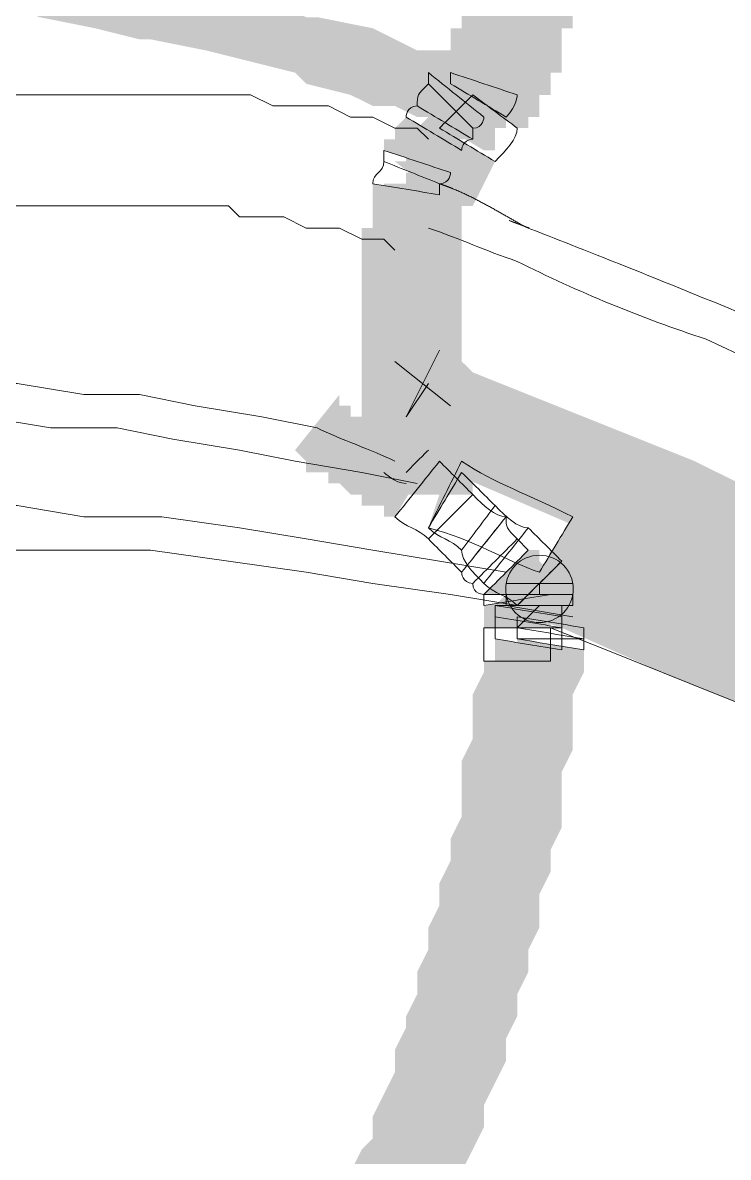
# Model space of a CAD drawing. Header units: millimetres. Extents: x -71336 to -35435, y -26189 to 22712.
# Drawn here: x -37391.558 to -37390.202, y -5687.241 to -5685.059 of the extents above; entities that cross this region are included whole.
import ezdxf
from ezdxf.enums import TextEntityAlignment as Align

# ---------------------------------------------------------------- set-up
doc = ezdxf.new("R2010")
doc.units = ezdxf.units.MM
doc.layers.add('SC - Equipment', color=7, linetype='Continuous', lineweight=13)
doc.styles.get("Standard").update_dxf_attribs({"font": 'arial.ttf', "height": 35})

# ---------------------------------------------------------------- blocks, each defined once
blk = doc.blocks.new('BARCO CLICKSHARE BUTTON WITH TEXT - SCHEMATIC')
at = {"layer": 'SC - Equipment', "lineweight": 0, "transparency": 33554687}
for points in [[(-0.2135, -10.4609), (-0.2135, -10.4609), (-0.1922, -10.4822), (-0.1922, -10.4822), (-0.1708, -10.4822), (-0.1922, -10.5463), (-0.1922, -10.4822), (-0.1495, -10.4822), (-0.1495, -10.4822), (-0.1281, -10.5036), (-0.0854, -10.5036), (-0.0427, -10.5249), (0.064, -10.5463), (0.0854, -10.5463), (0.1494, -10.5676), (0.1494, -10.6317), (0.1494, -10.5676), (0.2348, -10.589), (0.3202, -10.6103), (0.3202, -10.6744), (0.3202, -10.6103), (0.3629, -10.6317), (0.3629, -10.6317), (0.4483, -10.653), (0.4483, -10.653), (0.555, -10.6744), (0.5764, -10.6744), (0.6618, -10.6957), (0.6618, -10.6957), (0.7685, -10.7171), (0.7685, -10.7171), (0.7899, -10.7171), (0.7899, -10.7171), (0.8753, -10.7384), (0.8753, -10.7384), (0.9606, -10.7598), (0.9606, -10.7598), (1.046, -10.8025), (1.046, -10.8025), (1.0674, -10.8025), (1.0674, -10.8025), (1.0674, -10.8025), (1.1741, -10.8238), (1.1741, -10.8238), (1.2168, -10.8451), (1.2168, -10.8451), (1.2595, -10.8665), (1.2809, -10.8665), (1.2809, -10.8665), (1.3236, -10.8665), (1.3236, -10.8665), (1.3449, -10.8878), (1.3449, -10.8878), (1.3663, -10.8878), (1.3663, -10.8878), (1.3663, -10.8878), (1.3022, -11.0159), (1.3022, -11.0159), (1.3022, -10.9946), (1.2809, -10.9946), (1.2595, -10.9946), (1.2595, -10.9946), (1.2168, -10.9732), (1.1741, -10.9732), (1.1741, -10.9732), (1.1314, -10.9519), (1.046, -10.9305), (1.046, -10.9305), (1.0247, -10.9092), (1.0247, -10.9092), (1.0247, -10.9092), (0.9393, -10.8878), (0.8539, -10.8665), (0.8539, -10.8025), (0.8539, -10.8665), (0.7472, -10.8451), (0.7472, -10.8451), (0.7258, -10.8451), (0.7258, -10.8451), (0.6404, -10.8238), (0.5337, -10.8025), (0.5337, -10.8025), (0.4269, -10.7598), (0.4269, -10.7598), (0.3202, -10.7384), (0.3202, -10.7384), (0.2988, -10.7384), (0.2988, -10.7384), (0.2134, -10.7171), (0.2134, -10.7171), (0.128, -10.6957), (0.128, -10.6957), (0.0427, -10.6744), (0.0213, -10.6744), (-0.0641, -10.653), (-0.1281, -10.6317), (-0.1708, -10.6103), (-0.1922, -10.6103), (-0.1708, -10.5463), (-0.1922, -10.6103), (-0.2135, -10.6103), (-0.2135, -10.6103), (-0.2349, -10.6103), (-0.2349, -10.6103), (-0.2349, -10.589), (-0.2349, -10.589), (-0.2562, -10.589), (-0.2776, -10.589)], [(1.473, -10.7598), (1.473, -10.7598), (1.473, -10.7598), (1.473, -10.7811), (1.473, -10.7811), (1.473, -10.7811), (1.473, -10.7811), (1.473, -10.8025), (1.473, -10.8025), (1.473, -10.8025), (1.473, -10.8025), (1.473, -10.8025), (1.473, -10.8238), (1.473, -10.8238), (1.473, -10.8238), (1.4517, -10.8238), (1.4517, -10.8238), (1.4517, -10.8451), (1.4517, -10.8451), (1.4517, -10.8451), (1.4517, -10.8451), (1.4517, -10.8665), (1.3236, -10.8238), (1.3236, -10.8238), (1.3449, -10.8238), (1.3449, -10.8025), (1.3449, -10.8025), (1.3449, -10.8025), (1.3449, -10.7811), (1.3449, -10.7811), (1.3449, -10.7811), (1.3449, -10.7811), (1.3449, -10.7598), (1.3449, -10.7598)], [(1.409, -10.8451), (1.409, -10.8451), (1.409, -10.8451), (1.409, -10.8238), (1.409, -10.8238), (1.4303, -10.8238), (1.4303, -10.8025), (1.4303, -10.8025), (1.4303, -10.7811), (1.4303, -10.7811), (1.4303, -10.7598), (1.4303, -10.7598), (1.5584, -10.7598), (1.5584, -10.7811), (1.5584, -10.7811), (1.5584, -10.7811), (1.5584, -10.7811), (1.5584, -10.8025), (1.5584, -10.8025), (1.5584, -10.8238), (1.5584, -10.8238), (1.5371, -10.8238), (1.5371, -10.8238), (1.5371, -10.8451), (1.5371, -10.8451), (1.5371, -10.8451), (1.5371, -10.8451), (1.5371, -10.8665), (1.5371, -10.8665), (1.5371, -10.8665), (1.5371, -10.8665), (1.5371, -10.8878), (1.5371, -10.8878), (1.5371, -10.8878)], [(1.4517, -10.8665), (1.4517, -10.8665), (1.4517, -10.8665), (1.4517, -10.8878), (1.4517, -10.8878), (1.4517, -10.8878), (1.4517, -10.8878), (1.4303, -10.9092), (1.4303, -10.9092), (1.4303, -10.9092), (1.4303, -10.9092), (1.4303, -10.9305), (1.4303, -10.9305), (1.4303, -10.9519), (1.4303, -10.9519), (1.409, -10.9519), (1.409, -10.9519), (1.409, -10.9732), (1.409, -10.9732), (1.409, -10.9732), (1.409, -10.9732), (1.3876, -10.9946), (1.2809, -10.9092), (1.3022, -10.9092), (1.3022, -10.9092), (1.3022, -10.8878), (1.3022, -10.8878), (1.3236, -10.8665), (1.3236, -10.8665), (1.3236, -10.8451), (1.3236, -10.8451), (1.3236, -10.8451), (1.3236, -10.8238), (1.3236, -10.8238)], [(1.473, -10.8451), (1.473, -10.8451), (1.473, -10.8451), (1.473, -10.8451), (1.473, -10.8451), (1.473, -10.8665), (1.473, -10.8665), (1.473, -10.8665), (1.473, -10.8665), (1.473, -10.8878), (1.473, -10.8878), (1.473, -10.8878), (1.473, -10.8878), (1.473, -10.9092), (1.473, -10.9092), (1.4517, -10.9092), (1.4517, -10.9092), (1.4517, -10.9305), (1.4517, -10.9305), (1.4517, -10.9305), (1.4517, -10.9305), (1.4517, -10.9519), (1.3236, -10.9092), (1.3236, -10.9092), (1.3449, -10.8878), (1.3449, -10.8878), (1.3449, -10.8878), (1.3449, -10.8665), (1.3449, -10.8665), (1.3449, -10.8665), (1.3449, -10.8451), (1.3449, -10.8451), (1.3449, -10.8451), (1.3449, -10.8451)], [(1.3663, -10.9519), (1.3663, -10.9519), (1.3663, -10.9305), (1.3663, -10.9305), (1.3876, -10.9305), (1.3876, -10.9092), (1.3876, -10.9092), (1.3876, -10.8878), (1.409, -10.8878), (1.409, -10.8665), (1.409, -10.8665), (1.409, -10.8451), (1.5371, -10.8878), (1.5371, -10.9092), (1.5157, -10.9092), (1.5157, -10.9092), (1.5157, -10.9092), (1.5157, -10.9305), (1.5157, -10.9305), (1.5157, -10.9519), (1.5157, -10.9519), (1.4944, -10.9519), (1.4944, -10.9519), (1.4944, -10.9732), (1.4944, -10.9732), (1.4944, -10.9946), (1.4944, -10.9946), (1.473, -10.9946), (1.473, -10.9946), (1.473, -10.9946), (1.473, -10.9946), (1.473, -11.0159), (1.473, -11.0159), (1.4517, -11.0159)], [(1.4303, -10.9946), (1.4303, -10.9946), (1.4303, -10.9946), (1.4303, -10.9946), (1.4303, -10.9946), (1.4303, -11.0159), (1.4303, -11.0159), (1.4303, -11.0159), (1.4303, -11.0159), (1.409, -11.0159), (1.409, -11.0159), (1.409, -11.0373), (1.409, -11.0373), (1.409, -11.0373), (1.409, -11.0373), (1.409, -11.0373), (1.409, -11.0373), (1.409, -11.0586), (1.409, -11.0586), (1.3876, -11.0586), (1.3876, -11.0586), (1.3876, -11.0586), (1.2809, -10.9946), (1.2809, -10.9946), (1.3022, -10.9732), (1.3022, -10.9732), (1.3022, -10.9732), (1.3022, -10.9732), (1.3022, -10.9519), (1.3022, -10.9519), (1.3663, -10.9946), (1.3022, -10.9519), (1.3022, -10.9519), (1.3236, -10.9519), (1.3236, -10.9519), (1.3236, -10.9305)], [(1.1955, -11.0586), (1.1955, -11.0586), (1.1955, -11.0373), (1.2168, -11.0373), (1.2168, -11.0373), (1.2168, -11.0373), (1.2168, -11.0373), (1.2168, -11.0373), (1.2168, -11.0373), (1.2168, -11.0373), (1.2168, -11.0373), (1.2168, -11.0159), (1.2168, -11.0159), (1.2168, -11.0159), (1.2168, -11.0159), (1.2168, -11.0159), (1.2168, -11.0159), (1.2168, -11.0159), (1.2168, -11.0159), (1.2382, -10.9946), (1.2382, -10.9946), (1.2382, -10.9946), (1.3449, -11.0586), (1.3449, -11.0586), (1.2809, -11.0373), (1.3449, -11.0586), (1.3449, -11.08), (1.2809, -11.0373), (1.3449, -11.08), (1.3449, -11.08), (1.3236, -11.08), (1.3236, -11.08), (1.3236, -11.08), (1.3236, -11.08), (1.3236, -11.1013), (1.3236, -11.1013), (1.3236, -11.1013), (1.2595, -11.0586), (1.3236, -11.1013), (1.3236, -11.1013), (1.3236, -11.1013)], [(1.3663, -11.1013), (1.3663, -11.1013), (1.3663, -11.1013), (1.3449, -11.1227), (1.3449, -11.1227), (1.3449, -11.1227), (1.3449, -11.1227), (1.3449, -11.144), (1.3449, -11.144), (1.3449, -11.144), (1.3236, -11.144), (1.2382, -11.08), (1.2382, -11.0586), (1.2382, -11.0586), (1.2382, -11.0586), (1.2382, -11.0586), (1.2382, -11.0586), (1.2595, -11.0373), (1.2595, -11.0373), (1.2595, -11.0373), (1.2595, -11.0373), (1.2595, -11.0159)], [(1.3663, -11.1654), (1.3449, -11.1654), (1.3449, -11.1654), (1.3449, -11.1654), (1.3449, -11.1867), (1.3449, -11.1867), (1.3449, -11.1867), (1.2809, -11.1654), (1.3449, -11.1867), (1.3449, -11.1867), (1.3449, -11.1867), (1.3449, -11.2081), (1.3449, -11.2081), (1.3449, -11.2081), (1.2168, -11.2081), (1.2168, -11.1867), (1.2168, -11.1867), (1.2168, -11.1867), (1.2168, -11.1867), (1.2168, -11.1654), (1.2168, -11.1654), (1.2168, -11.1654), (1.2168, -11.1654), (1.2168, -11.144), (1.2168, -11.144), (1.2168, -11.144), (1.2168, -11.144), (1.2382, -11.144), (1.2382, -11.144), (1.2382, -11.1227), (1.2382, -11.1227), (1.2382, -11.1227), (1.2382, -11.1227), (1.2382, -11.1013), (1.2382, -11.1013), (1.2595, -11.1013)], [(1.1741, -11.1867), (1.1741, -11.1867), (1.1741, -11.1867), (1.1741, -11.1654), (1.1741, -11.1654), (1.1741, -11.1654), (1.1741, -11.1654), (1.1741, -11.1654), (1.1741, -11.1654), (1.1741, -11.144), (1.1741, -11.144), (1.1741, -11.144), (1.1741, -11.144), (1.1741, -11.144), (1.1741, -11.144), (1.1741, -11.144), (1.1741, -11.144), (1.1741, -11.1227), (1.1741, -11.1227), (1.1741, -11.1227), (1.1741, -11.1227), (1.1741, -11.1227), (1.3022, -11.144), (1.3022, -11.144), (1.3022, -11.1654), (1.2382, -11.144), (1.3022, -11.1654), (1.3022, -11.1654), (1.2382, -11.144), (1.3022, -11.1654), (1.3022, -11.1654), (1.2382, -11.144), (1.3022, -11.1654), (1.3022, -11.1654), (1.2382, -11.1654), (1.3022, -11.1654), (1.3022, -11.1867), (1.2382, -11.1654), (1.3022, -11.1867), (1.3022, -11.1867), (1.2382, -11.1654), (1.3022, -11.1867), (1.3022, -11.1867), (1.3022, -11.1867), (1.3022, -11.1867), (1.2382, -11.1867), (1.3022, -11.1867), (1.3022, -11.1867), (1.2382, -11.1867), (1.3022, -11.1867), (1.3022, -11.2081)], [(1.1528, -11.2508), (1.1528, -11.2508), (1.1528, -11.2508), (1.1528, -11.2294), (1.1528, -11.2294), (1.1528, -11.2294), (1.1528, -11.2294), (1.1528, -11.2294), (1.1528, -11.2294), (1.1528, -11.2081), (1.1528, -11.2081), (1.1528, -11.2081), (1.1528, -11.2081), (1.1741, -11.2081), (1.1741, -11.2081), (1.1741, -11.2081), (1.1741, -11.2081), (1.1741, -11.1867), (1.1741, -11.1867), (1.1741, -11.1867), (1.1741, -11.1867), (1.1741, -11.1867), (1.3022, -11.2081), (1.3022, -11.2081), (1.3022, -11.2081), (1.2382, -11.2081), (1.3022, -11.2081), (1.2809, -11.2081), (1.2382, -11.2081), (1.2809, -11.2081), (1.2809, -11.2081), (1.2809, -11.2294), (1.2168, -11.2081), (1.2809, -11.2294), (1.2809, -11.2294), (1.2168, -11.2294), (1.2809, -11.2294), (1.2809, -11.2294), (1.2168, -11.2294), (1.2809, -11.2294), (1.2809, -11.2294), (1.2168, -11.2294), (1.2809, -11.2294), (1.2809, -11.2294), (1.2809, -11.2508), (1.2168, -11.2508), (1.2809, -11.2508), (1.2809, -11.2508)], [(1.3022, -11.5924), (1.3022, -11.5924), (1.3022, -11.5924), (1.3022, -11.5924), (1.3022, -11.5924), (1.2809, -11.5924), (1.2809, -11.5924), (1.2809, -11.5924), (1.2809, -11.5924), (1.2809, -11.5924), (1.2809, -11.571), (1.2595, -11.571), (1.2595, -11.571), (1.2595, -11.571), (1.2595, -11.571), (1.2595, -11.571), (1.2382, -11.571), (1.2809, -11.507), (1.2595, -11.571), (1.2382, -11.571), (1.3022, -11.4429), (1.3022, -11.4643), (1.3022, -11.4643), (1.3022, -11.4643), (1.3236, -11.4643), (1.3236, -11.4643), (1.3236, -11.4643), (1.3236, -11.4643), (1.3236, -11.4643), (1.3236, -11.4643), (1.3236, -11.4643), (1.3236, -11.4643), (1.3449, -11.4643), (1.3449, -11.4643), (1.3449, -11.4643), (1.3449, -11.4643), (1.3449, -11.4643), (1.3663, -11.4856)], [(3.4157, -12.5744), (3.309, -12.5103), (3.1169, -12.4036), (2.9034, -12.3182), (2.7966, -12.2542), (2.5831, -12.1688), (2.3697, -12.062), (2.1775, -11.9766), (1.964, -11.8699), (1.7505, -11.7845), (1.5371, -11.6778), (1.3236, -11.5924), (1.3663, -11.4856), (1.5798, -11.571), (1.7932, -11.6564), (2.0067, -11.7631), (2.2202, -11.8485), (2.4337, -11.9553), (2.6472, -12.0407), (2.8607, -12.1474), (2.9461, -12.1901), (3.1596, -12.2969), (3.373, -12.4036), (3.4798, -12.4463)], [(1.1101, -11.5283), (1.1101, -11.5497), (1.1314, -11.5497), (1.1314, -11.571), (1.1528, -11.571), (1.1528, -11.5924), (1.1528, -11.5924), (1.1741, -11.5924), (1.1101, -11.635), (1.1528, -11.5924), (1.1741, -11.5924), (1.1741, -11.5924), (1.1955, -11.6137), (1.1955, -11.6137), (1.2168, -11.6137), (1.1528, -11.7418), (1.1528, -11.7204), (1.1528, -11.7204), (1.1314, -11.7204), (1.1314, -11.7204), (1.1101, -11.6991), (1.1101, -11.6991), (1.1101, -11.6991), (1.1101, -11.6991), (1.0887, -11.6991), (1.0887, -11.6778), (1.0887, -11.6778), (1.0674, -11.6778), (1.0674, -11.6778), (1.046, -11.6778), (1.046, -11.6778), (1.046, -11.6564), (1.046, -11.6564), (1.0247, -11.635), (1.0247, -11.635), (1.0247, -11.635)], [(3.3944, -12.6384, 0.015677), (1.3236, -11.6778), (1.3236, -11.6778), (1.3876, -11.571), (1.3876, -11.571, -0.015677), (3.4584, -12.5317), (3.4584, -12.5317)], [(1.2168, -11.7631), (1.2168, -11.7631), (1.2168, -11.7631), (1.2168, -11.7631), (1.1955, -11.7631), (1.1955, -11.7418), (1.1955, -11.7418), (1.1955, -11.7418), (1.1955, -11.7418), (1.1955, -11.7418), (1.1955, -11.7418), (1.1741, -11.7418), (1.1741, -11.7418), (1.1741, -11.7418), (1.1528, -11.7418), (1.2168, -11.6137), (1.2168, -11.6137), (1.2382, -11.6351), (1.2382, -11.6351), (1.2382, -11.6351), (1.2595, -11.6351), (1.2595, -11.6351), (1.2595, -11.6351), (1.2595, -11.6351), (1.2595, -11.6351), (1.2595, -11.6351), (1.2595, -11.6351), (1.2809, -11.6564), (1.2809, -11.6564), (1.2809, -11.6564), (1.2809, -11.6564), (1.2809, -11.6564)], [(1.1741, -11.6991), (1.1741, -11.6991), (1.1741, -11.6991), (1.1741, -11.6991), (1.1741, -11.6991), (1.1741, -11.6991), (1.1741, -11.6991), (1.1741, -11.6991), (1.1741, -11.6991), (1.1741, -11.6778), (1.1741, -11.6778), (1.1528, -11.6778), (1.1528, -11.6778), (1.1528, -11.6778), (1.1528, -11.6778), (1.1528, -11.6778), (1.1528, -11.6778), (1.1528, -11.6778), (1.1528, -11.6778), (1.1528, -11.6564), (1.1528, -11.6564), (1.1528, -11.6564), (1.2809, -11.6564), (1.2809, -11.6564), (1.2809, -11.6564), (1.2809, -11.6564), (1.2809, -11.6564), (1.2809, -11.6564), (1.2809, -11.6564), (1.2168, -11.6778), (1.2809, -11.6564), (1.2809, -11.6564), (1.2809, -11.6564), (1.2809, -11.6564), (1.2382, -11.6778), (1.2809, -11.6564), (1.2809, -11.6564), (1.2382, -11.6778), (1.2809, -11.6564), (1.2809, -11.6564)], [(1.1955, -11.7418), (1.1955, -11.7418), (1.1955, -11.7418), (1.1955, -11.7418), (1.1955, -11.7418), (1.1955, -11.7418), (1.1955, -11.7418), (1.1741, -11.7418), (1.1741, -11.7418), (1.1741, -11.7204), (1.1741, -11.7204), (1.1741, -11.7204), (1.1741, -11.7204), (1.1741, -11.7204), (1.1741, -11.7204), (1.1741, -11.7204), (1.1741, -11.7204), (1.1741, -11.7204), (1.1741, -11.7204), (1.1741, -11.7204), (1.1741, -11.6991), (1.1741, -11.6991), (1.2809, -11.6564), (1.2809, -11.6564), (1.2809, -11.6564), (1.2382, -11.6778), (1.2809, -11.6564), (1.2809, -11.6564), (1.2382, -11.6991), (1.2809, -11.6564), (1.2809, -11.6564), (1.2809, -11.6564), (1.2382, -11.6991), (1.2809, -11.6564), (1.2809, -11.6564), (1.2382, -11.6991), (1.2809, -11.6564), (1.2809, -11.6564), (1.2382, -11.6991), (1.2809, -11.6564), (1.2809, -11.6564), (1.2382, -11.6991), (1.2809, -11.6564), (1.2809, -11.6564), (1.2382, -11.6991), (1.2809, -11.6564), (1.2809, -11.6564), (1.2382, -11.6991), (1.2809, -11.6564), (1.2809, -11.6564)], [(1.2168, -11.7631), (1.2168, -11.7631), (1.2168, -11.7631), (1.2168, -11.7631), (1.2168, -11.7631), (1.1955, -11.7631), (1.1955, -11.7631), (1.1955, -11.7631), (1.1955, -11.7418), (1.1955, -11.7418), (1.1955, -11.7418), (1.2382, -11.6991), (1.1955, -11.7418), (1.1955, -11.7418), (1.1955, -11.7418), (1.2382, -11.6991), (1.1955, -11.7418), (1.1955, -11.7418), (1.1955, -11.7418), (1.1955, -11.7418), (1.1955, -11.7418), (1.2809, -11.6564), (1.2809, -11.6564), (1.2809, -11.6564), (1.2809, -11.6564), (1.2809, -11.6564), (1.2809, -11.6564), (1.2809, -11.6564), (1.2809, -11.6564), (1.2809, -11.6564), (1.2809, -11.6564), (1.2382, -11.6991), (1.2809, -11.6564), (1.2809, -11.6564), (1.2809, -11.6564), (1.2382, -11.6991), (1.2809, -11.6564), (1.2809, -11.6564), (1.2382, -11.6991), (1.2809, -11.6564), (1.2809, -11.6564), (1.2809, -11.6564), (1.2809, -11.6564)], [(3.4584, -12.7879), (3.3517, -12.7238), (3.1596, -12.6384), (2.9674, -12.553), (2.8607, -12.489), (2.6685, -12.4036), (2.4764, -12.3182), (2.2843, -12.2328), (2.0921, -12.1261), (1.9, -12.0407), (1.7078, -11.9553), (1.4944, -11.8699), (1.5584, -11.7631), (1.7505, -11.8485), (1.9427, -11.9339), (2.1562, -12.0193), (2.3483, -12.1047), (2.5404, -12.1901), (2.7326, -12.2969), (2.9247, -12.3823), (3.0101, -12.425), (3.2236, -12.5317), (3.4157, -12.6171), (3.5011, -12.6598)], [(1.473, -11.8272), (1.473, -11.8272), (1.473, -11.8272), (1.4944, -11.8272), (1.4944, -11.8272), (1.4944, -11.8272), (1.4944, -11.8272), (1.4944, -11.8485), (1.4944, -11.8485), (1.4944, -11.8485), (1.4944, -11.8485), (1.4944, -11.8485), (1.4944, -11.8485), (1.4944, -11.8485), (1.4944, -11.8485), (1.4944, -11.8485), (1.4944, -11.8485), (1.4944, -11.8485), (1.4944, -11.8485), (1.5157, -11.8699), (1.5157, -11.8699), (1.5157, -11.8699), (1.3876, -11.9126), (1.3876, -11.9126), (1.3876, -11.9126), (1.4517, -11.8912), (1.3876, -11.9126), (1.3876, -11.9126), (1.3876, -11.9126), (1.4517, -11.8912), (1.3876, -11.9126), (1.3876, -11.9126), (1.3876, -11.9126), (1.4517, -11.8699), (1.3876, -11.9126), (1.3876, -11.9126), (1.3876, -11.9126), (1.4303, -11.8699), (1.3876, -11.9126), (1.3876, -11.9126), (1.3876, -11.9126), (1.4303, -11.8699), (1.3876, -11.9126), (1.3876, -11.9126)], [(1.4517, -11.9339), (1.4517, -11.9339), (1.5157, -11.9126), (1.4517, -11.9339), (1.4517, -11.9339), (1.4517, -11.9339), (1.5157, -11.9126), (1.4517, -11.9339), (1.4517, -11.9339), (1.4517, -11.9339), (1.4517, -11.9339), (1.4944, -11.8912), (1.4517, -11.9339), (1.4517, -11.9339), (1.4517, -11.9339), (1.4944, -11.8912), (1.4517, -11.9339), (1.4517, -11.9339), (1.4517, -11.9339), (1.5584, -11.8485), (1.5584, -11.8485), (1.5584, -11.8485), (1.5584, -11.8699), (1.5584, -11.8699), (1.5584, -11.8699), (1.5584, -11.8699), (1.5584, -11.8699), (1.5584, -11.8699), (1.5584, -11.8699), (1.5584, -11.8699), (1.5584, -11.8699), (1.5584, -11.8699), (1.5584, -11.8699), (1.5584, -11.8699), (1.5584, -11.8699), (1.5584, -11.8699), (1.5584, -11.8699), (1.5584, -11.8699), (1.5584, -11.8699)], [(1.4517, -11.9339), (1.4517, -11.9339), (1.4944, -11.8912), (1.4517, -11.9339), (1.4517, -11.9339), (1.4517, -11.9339), (1.4517, -11.9339), (1.4944, -11.8912), (1.4517, -11.9339), (1.4517, -11.9339), (1.4517, -11.9339), (1.4944, -11.8912), (1.4517, -11.9339), (1.4517, -11.9339), (1.4517, -11.9339), (1.4944, -11.8912), (1.4517, -11.9339), (1.4517, -11.9339), (1.4517, -11.9339), (1.4944, -11.8912), (1.4517, -11.9339), (1.4517, -11.9339), (1.5371, -11.8485), (1.5371, -11.8485), (1.5371, -11.8485), (1.5371, -11.8485), (1.5371, -11.8485), (1.5371, -11.8485), (1.5371, -11.8485), (1.5371, -11.8485), (1.5371, -11.8485), (1.5371, -11.8485), (1.5371, -11.8485), (1.5371, -11.8485), (1.5584, -11.8485), (1.5584, -11.8485), (1.5584, -11.8485), (1.5584, -11.8485), (1.5584, -11.8485), (1.5584, -11.8485), (1.5584, -11.8485)], [(3.5865, -12.9373), (3.4798, -12.8946), (3.2877, -12.7879), (3.0742, -12.6811), (2.9888, -12.6384), (2.7753, -12.5317), (2.5618, -12.4463), (2.3697, -12.3396), (2.1562, -12.2542), (1.9427, -12.1474), (1.7292, -12.062), (1.5371, -11.9766), (1.5798, -11.8485), (1.7932, -11.9553), (2.0067, -12.0407), (2.1989, -12.1261), (2.4124, -12.2328), (2.6258, -12.3182), (2.8393, -12.425), (3.0315, -12.5317), (3.1382, -12.5744), (3.3304, -12.6811), (3.5438, -12.7665), (3.6506, -12.8306)], [(1.5157, -11.8699), (1.5157, -11.8699), (1.5157, -11.8699), (1.5157, -11.8699), (1.5157, -11.8699), (1.5157, -11.8699), (1.5157, -11.8699), (1.5157, -11.8699), (1.5157, -11.8699), (1.5157, -11.8912), (1.5157, -11.8912), (1.5157, -11.8912), (1.5157, -11.8912), (1.5157, -11.8912), (1.5157, -11.8912), (1.5157, -11.8912), (1.5157, -11.8912), (1.5157, -11.8912), (1.5157, -11.8912), (1.5157, -11.9126), (1.5157, -11.9126), (1.5157, -11.9126), (1.3876, -11.9126), (1.3876, -11.9126), (1.3876, -11.9126), (1.3876, -11.9126), (1.3876, -11.9126), (1.3876, -11.9126), (1.3876, -11.9126), (1.3876, -11.9126), (1.3876, -11.9126), (1.3876, -11.9126), (1.3876, -11.9126), (1.4517, -11.8912), (1.3876, -11.9126), (1.3876, -11.9126)], [(1.4517, -11.9339), (1.4517, -11.9339), (1.4517, -11.9339), (1.4517, -11.9339), (1.5157, -11.9126), (1.4517, -11.9339), (1.4517, -11.9339), (1.4517, -11.9339), (1.4517, -11.9339), (1.4517, -11.9339), (1.4517, -11.9339), (1.5157, -11.9126), (1.4517, -11.9339), (1.4517, -11.9339), (1.5157, -11.9126), (1.4517, -11.9339), (1.4517, -11.9339), (1.5157, -11.9126), (1.4517, -11.9339), (1.4517, -11.9339), (1.4517, -11.9339), (1.5157, -11.9126), (1.4517, -11.9339), (1.4517, -11.9339), (1.5584, -11.8699), (1.5584, -11.8699), (1.5584, -11.8699), (1.5584, -11.8699), (1.5584, -11.8699), (1.5584, -11.8699), (1.5584, -11.8912), (1.5584, -11.8912), (1.5584, -11.8912), (1.5584, -11.8912), (1.5584, -11.8912), (1.5584, -11.8912), (1.5584, -11.8912), (1.5584, -11.8912), (1.5584, -11.8912), (1.5584, -11.8912), (1.5584, -11.8912), (1.5584, -11.8912), (1.5584, -11.8912)], [(1.4517, -11.9339), (1.4517, -11.9339), (1.5157, -11.9126), (1.4517, -11.9339), (1.4517, -11.9339), (1.4517, -11.9339), (1.4517, -11.9339), (1.5157, -11.9126), (1.4517, -11.9339), (1.4517, -11.9339), (1.4517, -11.9339), (1.4517, -11.9339), (1.5157, -11.9126), (1.4517, -11.9339), (1.4517, -11.9339), (1.5157, -11.9126), (1.4517, -11.9339), (1.4517, -11.9339), (1.4517, -11.9339), (1.4517, -11.9339), (1.5157, -11.9126), (1.4517, -11.9339), (1.4517, -11.9339), (1.4517, -11.9339), (1.5798, -11.8912), (1.5798, -11.8912), (1.5798, -11.8912), (1.5798, -11.8912), (1.5798, -11.8912), (1.5798, -11.8912), (1.5798, -11.8912), (1.5798, -11.8912), (1.5798, -11.8912), (1.5798, -11.8912), (1.5798, -11.8912), (1.5798, -11.8912), (1.5798, -11.8912), (1.5798, -11.8912), (1.5798, -11.8912), (1.5798, -11.9126), (1.5798, -11.9126), (1.5798, -11.9126), (1.5798, -11.9126), (1.5798, -11.9126)], [(1.5157, -11.9126), (1.5157, -11.9126), (1.5157, -11.9126), (1.5157, -11.9126), (1.5157, -11.9126), (1.5157, -11.9339), (1.5157, -11.9339), (1.5157, -11.9339), (1.5157, -11.9339), (1.5157, -11.9339), (1.5157, -11.9339), (1.5157, -11.9339), (1.5157, -11.9339), (1.5157, -11.9339), (1.5157, -11.9339), (1.5157, -11.9339), (1.5157, -11.9339), (1.5157, -11.9339), (1.5157, -11.9339), (1.5157, -11.9553), (1.5157, -11.9553), (1.5157, -11.9553), (1.3876, -11.9339), (1.3876, -11.9339), (1.3876, -11.9339), (1.3876, -11.9339), (1.4517, -11.9339), (1.3876, -11.9339), (1.3876, -11.9339), (1.3876, -11.9339), (1.3876, -11.9339), (1.3876, -11.9339), (1.4517, -11.9339), (1.3876, -11.9339), (1.3876, -11.9339), (1.3876, -11.9339), (1.3876, -11.9339), (1.3876, -11.9339), (1.4517, -11.9339), (1.3876, -11.9339), (1.3876, -11.9339), (1.4517, -11.9339), (1.3876, -11.9339), (1.3876, -11.9339), (1.4517, -11.9126), (1.3876, -11.9339), (1.3876, -11.9339)], [(1.5157, -11.9553), (1.5157, -11.9553), (1.4517, -11.9553), (1.5157, -11.9553), (1.5157, -11.9553), (1.5157, -11.9553), (1.5157, -11.9553), (1.5157, -11.9553), (1.5157, -11.9553), (1.5157, -11.9553), (1.5157, -11.9553), (1.5157, -11.9553), (1.5157, -11.9553), (1.5157, -11.9553), (1.5157, -11.9553), (1.5157, -11.9766), (1.5157, -11.9766), (1.5157, -11.9766), (1.4517, -11.9553), (1.5157, -11.9766), (1.5157, -11.9766), (1.3876, -11.9553), (1.3876, -11.9553), (1.3876, -11.9553), (1.3876, -11.9553), (1.3876, -11.9553), (1.3876, -11.9553), (1.3876, -11.9553), (1.3876, -11.9553), (1.3876, -11.9553), (1.3876, -11.9553), (1.4517, -11.9553), (1.3876, -11.9553), (1.3876, -11.9553), (1.3876, -11.9553), (1.3876, -11.9339), (1.3876, -11.9339), (1.3876, -11.9339), (1.3876, -11.9339)], [(1.4517, -11.9553), (1.4517, -11.9339), (1.5157, -11.9339), (1.4517, -11.9553), (1.4517, -11.9339), (1.5157, -11.9339), (1.4517, -11.9339), (1.4517, -11.9339), (1.4517, -11.9339), (1.4517, -11.9339), (1.5157, -11.9339), (1.4517, -11.9339), (1.4517, -11.9339), (1.5157, -11.9339), (1.4517, -11.9339), (1.4517, -11.9339), (1.4517, -11.9339), (1.4517, -11.9339), (1.4517, -11.9339), (1.4517, -11.9339), (1.5798, -11.9126), (1.5798, -11.9126), (1.5798, -11.9126), (1.5798, -11.9126), (1.5798, -11.9126), (1.5798, -11.9126), (1.5798, -11.9126), (1.5798, -11.9126), (1.5798, -11.9126), (1.5798, -11.9126), (1.5798, -11.9126), (1.5798, -11.9339), (1.5798, -11.9339), (1.5798, -11.9339), (1.5798, -11.9339), (1.5798, -11.9339), (1.5798, -11.9339), (1.5798, -11.9339), (1.5798, -11.9339), (1.5798, -11.9339), (1.5798, -11.9339)], [(1.4517, -11.9553), (1.4517, -11.9553), (1.4517, -11.9553), (1.4517, -11.9553), (1.4517, -11.9553), (1.4517, -11.9553), (1.4517, -11.9553), (1.5157, -11.9553), (1.4517, -11.9553), (1.4517, -11.9553), (1.4517, -11.9553), (1.4517, -11.9553), (1.5157, -11.9553), (1.4517, -11.9553), (1.4517, -11.9553), (1.5157, -11.9553), (1.4517, -11.9553), (1.4517, -11.9553), (1.5157, -11.9553), (1.4517, -11.9553), (1.4517, -11.9553), (1.5157, -11.9339), (1.4517, -11.9553), (1.4517, -11.9553), (1.5798, -11.9339), (1.5798, -11.9339), (1.5798, -11.9339), (1.5798, -11.9339), (1.5798, -11.9339), (1.5798, -11.9553), (1.5798, -11.9553), (1.5798, -11.9553), (1.5798, -11.9553), (1.5798, -11.9553), (1.5798, -11.9553), (1.5798, -11.9553), (1.5798, -11.9553), (1.5798, -11.9553), (1.5798, -11.9553), (1.5798, -11.9553), (1.5798, -11.9553), (1.5798, -11.9553), (1.5798, -11.9553), (1.5798, -11.9766)], [(1.5157, -11.9766), (1.5157, -11.9766), (1.5157, -11.9766), (1.5157, -11.9766), (1.5157, -11.9766), (1.5157, -11.9766), (1.5157, -11.9766), (1.5157, -11.9766), (1.5157, -11.9766), (1.5157, -11.9766), (1.5157, -11.9766), (1.5157, -11.9766), (1.5157, -11.9766), (1.5157, -11.9766), (1.5157, -11.9766), (1.3876, -11.9766), (1.3876, -11.9553), (1.4517, -11.9766), (1.3876, -11.9766), (1.3876, -11.9553), (1.3876, -11.9553), (1.3876, -11.9553), (1.3876, -11.9553), (1.3876, -11.9553), (1.3876, -11.9553), (1.3876, -11.9553), (1.3876, -11.9553), (1.3876, -11.9553), (1.3876, -11.9553), (1.3876, -11.9553), (1.3876, -11.9553), (1.3876, -11.9553), (1.3876, -11.9553)], [(1.5371, -12.0193), (1.5371, -12.062), (1.5371, -12.062), (1.5371, -12.1047), (1.5371, -12.1047), (1.5157, -12.1474), (1.5157, -12.1474), (1.5157, -12.2115), (1.5157, -12.2115), (1.5157, -12.2115), (1.5157, -12.2115), (1.5157, -12.2542), (1.5157, -12.2542), (1.4944, -12.2969), (1.4944, -12.2969), (1.4944, -12.3609), (1.4944, -12.3609), (1.473, -12.4036), (1.473, -12.4036), (1.473, -12.4463), (1.473, -12.4463), (1.4517, -12.489), (1.4517, -12.489), (1.4517, -12.5317), (1.4517, -12.5317), (1.4303, -12.5744), (1.4303, -12.5744), (1.4303, -12.6171), (1.4303, -12.6384), (1.409, -12.6811), (1.409, -12.6811), (1.409, -12.7238), (1.409, -12.7238), (1.3876, -12.7665), (1.2595, -12.7238), (1.2809, -12.6811), (1.3449, -12.7025), (1.2809, -12.6811), (1.2809, -12.6384), (1.3022, -12.5957), (1.3663, -12.6171), (1.3022, -12.5957), (1.3236, -12.553), (1.3663, -12.5744), (1.3236, -12.553), (1.3236, -12.5103), (1.3876, -12.5317), (1.3236, -12.5103), (1.3449, -12.4677), (1.3876, -12.4677), (1.3449, -12.4677), (1.3449, -12.425), (1.3449, -12.3823), (1.409, -12.3823), (1.3449, -12.3823), (1.3663, -12.3396), (1.3663, -12.2755), (1.4303, -12.2969), (1.3663, -12.2755), (1.3876, -12.2328), (1.4517, -12.2542), (1.3876, -12.2328), (1.3876, -12.1901), (1.3876, -12.1901), (1.3876, -12.1901), (1.3876, -12.1901), (1.3876, -12.1474), (1.4517, -12.1474), (1.3876, -12.1474), (1.409, -12.0834), (1.473, -12.1047), (1.409, -12.0834), (1.409, -12.0407), (1.409, -11.998)], [(1.3022, -12.7452), (1.3236, -12.7025), (1.3449, -12.6384), (1.3876, -12.6598), (1.3449, -12.6598), (1.3449, -12.5957), (1.409, -12.6171), (1.3449, -12.5957), (1.3663, -12.553), (1.3663, -12.553), (1.3663, -12.553), (1.3663, -12.553), (1.3663, -12.5103), (1.4303, -12.5317), (1.3663, -12.5103), (1.3876, -12.4677), (1.4517, -12.489), (1.3876, -12.4677), (1.3876, -12.425), (1.4517, -12.4463), (1.3876, -12.425), (1.3876, -12.3823), (1.4517, -12.3823), (1.3876, -12.3823), (1.409, -12.3396), (1.473, -12.3396), (1.409, -12.3396), (1.409, -12.2969), (1.473, -12.2969), (1.409, -12.2969), (1.4303, -12.2328), (1.4944, -12.2542), (1.4303, -12.2328), (1.4303, -12.1901), (1.4944, -12.2115), (1.4303, -12.1901), (1.4303, -12.1474), (1.4303, -12.1047), (1.4944, -12.1047), (1.4303, -12.1047), (1.4517, -12.0407), (1.5157, -12.062), (1.4517, -12.0407), (1.4517, -11.998), (1.5798, -12.0193), (1.5798, -12.062), (1.5798, -12.062), (1.5584, -12.1047), (1.5584, -12.1047), (1.5584, -12.1688), (1.5584, -12.1688), (1.5584, -12.2115), (1.5584, -12.2115), (1.5371, -12.2542), (1.5371, -12.2542), (1.5371, -12.2969), (1.5371, -12.2969), (1.5371, -12.3609), (1.5371, -12.3609), (1.5157, -12.4036), (1.5157, -12.4036), (1.5157, -12.4463), (1.5157, -12.4463), (1.4944, -12.489), (1.4944, -12.489), (1.4944, -12.553), (1.4944, -12.553), (1.473, -12.5957), (1.473, -12.5957), (1.473, -12.5957), (1.473, -12.5957), (1.473, -12.6384), (1.473, -12.6384), (1.4517, -12.6811), (1.4517, -12.6811), (1.4517, -12.7238), (1.4517, -12.7238), (1.4303, -12.7665)], [(1.2382, -12.7238), (1.2595, -12.6811), (1.2595, -12.6384), (1.3236, -12.6384), (1.2595, -12.6384), (1.2809, -12.5957), (1.3449, -12.5957), (1.2809, -12.5957), (1.2809, -12.553), (1.3449, -12.5744), (1.2809, -12.553), (1.3022, -12.5103), (1.3663, -12.5317), (1.3022, -12.5103), (1.3022, -12.4677), (1.3663, -12.4677), (1.3022, -12.4677), (1.3236, -12.425), (1.3876, -12.425), (1.3236, -12.425), (1.3236, -12.3823), (1.3876, -12.3823), (1.3236, -12.3823), (1.3449, -12.3396), (1.3449, -12.2755), (1.409, -12.2969), (1.3449, -12.2755), (1.3449, -12.2328), (1.409, -12.2542), (1.3449, -12.2328), (1.3663, -12.1901), (1.4303, -12.2115), (1.3663, -12.1901), (1.3663, -12.1474), (1.4303, -12.1474), (1.3663, -12.1474), (1.3663, -12.1047), (1.4303, -12.1047), (1.3663, -12.1047), (1.3876, -12.062), (1.3876, -12.062), (1.3876, -12.0407), (1.5157, -12.0407), (1.5157, -12.062), (1.5157, -12.062), (1.4944, -12.1047), (1.4944, -12.1047), (1.4944, -12.1688), (1.4944, -12.1688), (1.4944, -12.2115), (1.4944, -12.2115), (1.473, -12.2542), (1.473, -12.2542), (1.473, -12.2969), (1.473, -12.2969), (1.473, -12.3609), (1.473, -12.3609), (1.4517, -12.4036), (1.4517, -12.4036), (1.4517, -12.4463), (1.4517, -12.4463), (1.4303, -12.489), (1.4303, -12.489), (1.4303, -12.5317), (1.4303, -12.5317), (1.409, -12.5744), (1.409, -12.5744), (1.409, -12.6171), (1.409, -12.6171), (1.3876, -12.6598), (1.3876, -12.6598), (1.3876, -12.7025), (1.3876, -12.7025), (1.3663, -12.7452)], [(1.0887, -13.1295), (1.1101, -13.0868), (1.1741, -13.1081), (1.1101, -13.0868), (1.1314, -13.0441), (1.1741, -13.0654), (1.1314, -13.0441), (1.1314, -13.0227), (1.1528, -12.98), (1.1741, -12.9587), (1.1741, -12.916), (1.1955, -12.8733), (1.2168, -12.8306), (1.2595, -12.8519), (1.2168, -12.8306), (1.2168, -12.7879), (1.2809, -12.8092), (1.2168, -12.7879), (1.2382, -12.7452), (1.3022, -12.7665), (1.2382, -12.7452), (1.2382, -12.7238), (1.3663, -12.7452), (1.3663, -12.7879), (1.3663, -12.7879), (1.3449, -12.8306), (1.3449, -12.8306), (1.3236, -12.8733), (1.3236, -12.8733), (1.3236, -12.916), (1.3236, -12.916), (1.3022, -12.9587), (1.3022, -12.9587), (1.2809, -13.0014), (1.2809, -13.0014), (1.2595, -13.0441), (1.2595, -13.0441), (1.2595, -13.0868), (1.2595, -13.0868), (1.2382, -13.1081), (1.2382, -13.1081), (1.2168, -13.1295), (1.2168, -13.1508), (1.1955, -13.1722)], [(1.3876, -12.7665), (1.3876, -12.7879), (1.3876, -12.7879), (1.3663, -12.8306), (1.3663, -12.8306), (1.3449, -12.8733), (1.3449, -12.8733), (1.3449, -12.8946), (1.3449, -12.8946), (1.3236, -12.9373), (1.3236, -12.9373), (1.3022, -12.98), (1.3022, -12.98), (1.2809, -13.0227), (1.2809, -13.0227), (1.2809, -13.0654), (1.2809, -13.0654), (1.2595, -13.1081), (1.2595, -13.1081), (1.2382, -13.1508), (1.2382, -13.1508), (1.2168, -13.1935), (1.1101, -13.1295), (1.1101, -13.0868), (1.1314, -13.0654), (1.1528, -13.0227), (1.2168, -13.0441), (1.1528, -13.0227), (1.1741, -12.98), (1.2382, -13.0014), (1.1741, -12.98), (1.1955, -12.9373), (1.2382, -12.9587), (1.1955, -12.9373), (1.1955, -12.8946), (1.2168, -12.8519), (1.2809, -12.8733), (1.2168, -12.8519), (1.2382, -12.8306), (1.2809, -12.8519), (1.2382, -12.8306), (1.2382, -12.7879), (1.3022, -12.8092), (1.2382, -12.7879), (1.2595, -12.7452), (1.3236, -12.7665), (1.2595, -12.7452), (1.2595, -12.7238)], [(1.1528, -13.1508), (1.1741, -13.1081), (1.1955, -13.0868), (1.2382, -13.1081), (1.1955, -13.0868), (1.1955, -13.0441), (1.2595, -13.0868), (1.1955, -13.0654), (1.2168, -13.0227), (1.2809, -13.0441), (1.2168, -13.0227), (1.2382, -12.98), (1.2382, -12.9373), (1.3022, -12.9587), (1.2382, -12.9373), (1.2595, -12.8946), (1.3236, -12.916), (1.2595, -12.8946), (1.2809, -12.8519), (1.3449, -12.8733), (1.2809, -12.8519), (1.2809, -12.8092), (1.3449, -12.8306), (1.2809, -12.8092), (1.3022, -12.7665), (1.3663, -12.7879), (1.3022, -12.7665), (1.3022, -12.7452), (1.4303, -12.7665), (1.4303, -12.8092), (1.4303, -12.8092), (1.409, -12.8519), (1.409, -12.8519), (1.3876, -12.8946), (1.3876, -12.8946), (1.3876, -12.9373), (1.3876, -12.9373), (1.3663, -12.98), (1.3663, -12.98), (1.3449, -13.0227), (1.3449, -13.0227), (1.3449, -13.0654), (1.3236, -13.0654), (1.3236, -13.1081), (1.3236, -13.1081), (1.3022, -13.1295), (1.3022, -13.1295), (1.2809, -13.1722), (1.2809, -13.1722), (1.2809, -13.2149)]]:
    blk.add_hatch(color=7, dxfattribs=at).paths.add_polyline_path(points)
at = {"layer": 'SC - Equipment', "color": 7, "lineweight": 0, "transparency": 33554687}
for points in [[(1.2809, -11.0373), (1.2595, -11.0159), (1.2168, -11.0159), (1.1741, -10.9946), (1.1314, -10.9946), (1.0887, -10.9732), (1.046, -10.9732), (1.0033, -10.9732), (0.982, -10.9732), (0.9393, -10.9519), (0.8966, -10.9519), (0.8752, -10.9519), (0.8326, -10.9519), (0.7899, -10.9519), (0.7472, -10.9519), (0.7045, -10.9519), (0.6618, -10.9519), (0.6404, -10.9519), (0.5977, -10.9519), (0.555, -10.9519), (0.5123, -10.9519), (0.4696, -10.9519)], [(0.4483, -11.1654), (0.4696, -11.1654), (0.5123, -11.1654), (0.555, -11.1654), (0.5977, -11.1654), (0.6404, -11.1654), (0.6618, -11.1654), (0.6831, -11.1654), (0.7258, -11.1654), (0.7685, -11.1654), (0.8112, -11.1654), (0.8539, -11.1654), (0.8966, -11.1654), (0.9179, -11.1867), (0.9606, -11.1867), (1.0033, -11.1867), (1.046, -11.2081), (1.0887, -11.2081), (1.1101, -11.2081), (1.1528, -11.2294), (1.1955, -11.2294), (1.2168, -11.2508)], [(1.0674, -11.5924), (0.9607, -11.571), (0.8326, -11.5497), (0.7258, -11.5283), (0.6191, -11.5283), (0.491, -11.507), (0.3629, -11.507), (0.2348, -11.507), (0.1067, -11.507), (-0.0427, -11.507), (-0.1068, -11.507), (-0.2562, -11.5283), (-0.3843, -11.5283), (-0.5338, -11.5497), (-0.6832, -11.571), (-0.7045, -11.571), (-0.8326, -11.5924), (-0.9821, -11.6351), (-1.1315, -11.6564), (-1.281, -11.6991), (-1.4091, -11.7418)], [(1.2595, -11.6991), (1.1528, -11.6778), (1.0247, -11.6564), (0.9179, -11.6351), (0.7899, -11.6137), (0.6831, -11.5924), (0.555, -11.5924), (0.4269, -11.571), (0.2988, -11.571), (0.1707, -11.571), (0.0426, -11.571), (-0.1068, -11.571), (-0.2562, -11.5924), (-0.4057, -11.5924), (-0.5338, -11.6137), (-0.5765, -11.6137), (-0.5978, -11.6137), (-0.7473, -11.6351), (-0.8967, -11.6564), (-1.0461, -11.6991), (-1.1742, -11.7204), (-1.3237, -11.7631)], [(1.4517, -11.9339), (1.3236, -11.9126), (1.1741, -11.8912), (1.046, -11.8699), (0.8966, -11.8485), (0.7472, -11.8272), (0.5977, -11.8272), (0.4483, -11.8272), (0.2988, -11.8058), (0.1494, -11.8058), (0.1067, -11.8058), (-0.0427, -11.8272), (-0.2135, -11.8272), (-0.363, -11.8485), (-0.5338, -11.8485), (-0.5551, -11.8699), (-0.7046, -11.8912), (-0.8753, -11.9126), (-1.0248, -11.9339), (-1.1742, -11.9553), (-1.1742, -11.9766), (-1.3237, -11.998)], [(-1.345, -11.9553), (-1.1956, -11.9126), (-1.1742, -11.9126), (-1.0248, -11.8912), (-0.8753, -11.8485), (-0.7259, -11.8272), (-0.5765, -11.8058), (-0.5551, -11.8058), (-0.5124, -11.8058), (-0.363, -11.7845), (-0.1922, -11.7631), (-0.0427, -11.7631), (0.1067, -11.7418), (0.1707, -11.7418), (0.3415, -11.7418), (0.491, -11.7418), (0.6191, -11.7631), (0.7685, -11.7631), (0.9179, -11.7845), (1.046, -11.8058), (1.1741, -11.8272), (1.3022, -11.8485), (1.4303, -11.8699)], [(1.4944, -11.9126), (1.4944, -11.8912)], [(1.4944, -11.8912), (1.4944, -11.8912)], [(1.4944, -11.9339), (1.4517, -11.9766)], [(1.5157, -11.9766), (1.6225, -12.0193), (1.8359, -12.1047), (2.0494, -12.1901), (2.1562, -12.2542), (2.3697, -12.3396), (2.5831, -12.4463), (2.7966, -12.5317), (3.0101, -12.6384), (3.2023, -12.7452), (3.4157, -12.8519), (3.6292, -12.9587)]]:
    blk.add_lwpolyline(points, dxfattribs=at)
blk.add_lwpolyline([(1.4517, -11.2721, 0.037732), (1.8146, -11.4216, 0.000001), (2.7753, -11.8699)], format="xyb", dxfattribs=at)
for points in [[(1.2382, -11.571), (1.2382, -11.571), (1.2382, -11.571), (1.2382, -11.571), (1.2809, -11.507), (1.2382, -11.571), (1.2382, -11.571), (1.2382, -11.571), (1.2382, -11.571), (1.2809, -11.507), (1.2382, -11.571), (1.2382, -11.571), (1.2382, -11.571), (1.2382, -11.571), (1.2382, -11.571), (1.3022, -11.4429), (1.3022, -11.4429), (1.3022, -11.4429), (1.3022, -11.4429), (1.3022, -11.4429), (1.3022, -11.4429), (1.3022, -11.4429), (1.3022, -11.4429), (1.3022, -11.4429), (1.3022, -11.4429), (1.3022, -11.4429), (1.3022, -11.4429), (1.3022, -11.4429)], [(1.2168, -11.4643), (1.2168, -11.4643), (1.3236, -11.5497), (1.3236, -11.5497)], [(1.5371, -11.8485), (1.5371, -11.8485), (1.4517, -11.9339), (1.4517, -11.9339)], [(1.4303, -11.8912), (1.5584, -11.8912)], [(1.4303, -11.8912), (1.4303, -11.8912), (1.4303, -11.8912), (1.4303, -11.8912), (1.4303, -11.8912), (1.4303, -11.8912), (1.4303, -11.8912), (1.4303, -11.8912), (1.4303, -11.8912), (1.4303, -11.8912), (1.4303, -11.8912), (1.4303, -11.8912), (1.4303, -11.8912), (1.4303, -11.8912), (1.4303, -11.8912), (1.5584, -11.8912), (1.5584, -11.8912), (1.5584, -11.8912), (1.5584, -11.8912), (1.5584, -11.8912), (1.5584, -11.8912), (1.5584, -11.8912), (1.5584, -11.8912), (1.5584, -11.8912), (1.5584, -11.8912), (1.5584, -11.8912), (1.5584, -11.8912), (1.5584, -11.8912), (1.5584, -11.8912), (1.5584, -11.8912)], [(1.4303, -11.9126), (1.5584, -11.9126)], [(1.5584, -11.9553), (1.5584, -11.9553), (1.4303, -11.9339), (1.4303, -11.9339)]]:
    blk.add_lwpolyline(points, close=True, dxfattribs=at)
blk.add_circle((1.4944, -11.9019), 0.0649, dxfattribs=at)
for points, knots in [([(1.3663, -11.0159), (1.3378, -10.9875), (1.3093, -10.959), (1.2809, -10.9305), (1.2809, -10.9305), (1.2809, -10.9305), (1.2809, -10.9092), (1.3165, -10.9377), (1.352, -10.9661), (1.3876, -10.9946), (1.3876, -10.9946), (1.3876, -11.0159), (1.3663, -11.0159)], [0, 0, 0, 0, 1, 1, 1, 2, 2, 2, 3, 3, 3, 4, 4, 4, 4]), ([(1.3236, -10.9092), (1.3663, -10.9234), (1.409, -10.9377), (1.4517, -10.9519), (1.4517, -10.9519), (1.4517, -10.9732), (1.4303, -10.9946), (1.3947, -10.9732), (1.3591, -10.9519), (1.3236, -10.9305), (1.3236, -10.9305), (1.3236, -10.9092), (1.3236, -10.9092)], [0, 0, 0, 0, 1, 1, 1, 2, 2, 2, 3, 3, 3, 4, 4, 4, 4]), ([(1.3663, -11.0373), (1.3307, -11.0159), (1.2951, -10.9946), (1.2595, -10.9732), (1.2595, -10.9519), (1.2595, -10.9519), (1.2809, -10.9305), (1.3093, -10.959), (1.3378, -10.9875), (1.3663, -11.0159), (1.3663, -11.0159), (1.3663, -11.0373), (1.3663, -11.0373)], [0, 0, 0, 0, 1, 1, 1, 2, 2, 2, 3, 3, 3, 4, 4, 4, 4]), ([(1.3449, -11.0586), (1.3093, -11.0373), (1.2738, -11.0159), (1.2382, -10.9946), (1.2382, -10.9946), (1.2382, -10.9732), (1.2595, -10.9732), (1.2951, -10.9946), (1.3307, -11.0159), (1.3663, -11.0373), (1.3449, -11.0373), (1.3449, -11.0586), (1.3449, -11.0586)], [0, 0, 0, 0, 1, 1, 1, 2, 2, 2, 3, 3, 3, 4, 4, 4, 4]), ([(1.409, -11.08), (1.3734, -11.0586), (1.3378, -11.0373), (1.3022, -11.0159), (1.3236, -10.9946), (1.3449, -10.9732), (1.3663, -10.9519), (1.3947, -10.9732), (1.4232, -10.9946), (1.4517, -11.0159), (1.4517, -11.0373), (1.4303, -11.0586), (1.409, -11.08)], [0, 0, 0, 0, 1, 1, 1, 2, 2, 2, 3, 3, 3, 4, 4, 4, 4]), ([(1.3022, -11.1227), (1.2666, -11.1084), (1.2311, -11.0942), (1.1955, -11.08), (1.1955, -11.08), (1.1955, -11.0586), (1.1955, -11.0586), (1.2382, -11.0729), (1.2809, -11.0871), (1.3236, -11.1013), (1.3236, -11.1013), (1.3236, -11.1227), (1.3022, -11.1227)], [0, 0, 0, 0, 1, 1, 1, 2, 2, 2, 3, 3, 3, 4, 4, 4, 4]), ([(1.3022, -11.144), (1.2595, -11.1369), (1.2168, -11.1298), (1.1741, -11.1227), (1.1741, -11.1013), (1.1955, -11.1013), (1.1955, -11.08), (1.2311, -11.0942), (1.2666, -11.1085), (1.3022, -11.1227), (1.3022, -11.144), (1.3022, -11.144), (1.3022, -11.144)], [0, 0, 0, 0, 1, 1, 1, 2, 2, 2, 3, 3, 3, 4, 4, 4, 4]), ([(1.2809, -11.6351), (1.2738, -11.6422), (1.2666, -11.6493), (1.2595, -11.6564), (1.2595, -11.6564), (1.2382, -11.6778), (1.2382, -11.6778)], [0, 0, 0, 0, 1, 1, 1, 2, 2, 2, 2]), ([(1.2168, -11.7631), (1.2453, -11.7276), (1.2738, -11.692), (1.3022, -11.6564), (1.3236, -11.6778), (1.3449, -11.6991), (1.3663, -11.7204), (1.3378, -11.7489), (1.3093, -11.7774), (1.2809, -11.8058), (1.2595, -11.7845), (1.2382, -11.7845), (1.2168, -11.7631)], [0, 0, 0, 0, 1, 1, 1, 2, 2, 2, 3, 3, 3, 4, 4, 4, 4]), ([(1.2809, -11.7845), (1.3022, -11.7418), (1.3236, -11.6991), (1.3449, -11.6564), (1.409, -11.6991), (1.473, -11.7204), (1.5584, -11.7631), (1.5371, -11.7987), (1.5157, -11.8343), (1.4944, -11.8699), (1.4303, -11.8485), (1.3663, -11.8058), (1.2809, -11.7845)], [0, 0, 0, 0, 1, 1, 1, 2, 2, 2, 3, 3, 3, 4, 4, 4, 4]), ([(1.2809, -11.7845), (1.3022, -11.7489), (1.3236, -11.7133), (1.3449, -11.6778), (1.3663, -11.6991), (1.3876, -11.7204), (1.409, -11.7418), (1.3876, -11.7703), (1.3663, -11.7987), (1.3449, -11.8272), (1.3236, -11.8058), (1.3022, -11.8058), (1.2809, -11.7845)], [0, 0, 0, 0, 1, 1, 1, 2, 2, 2, 3, 3, 3, 4, 4, 4, 4]), ([(1.2809, -11.8058), (1.3093, -11.7774), (1.3378, -11.7489), (1.3663, -11.7204), (1.3876, -11.7418), (1.409, -11.7631), (1.4303, -11.7631), (1.4018, -11.7987), (1.3734, -11.8343), (1.3449, -11.8699), (1.3236, -11.8485), (1.3022, -11.8272), (1.2809, -11.8058)], [0, 0, 0, 0, 1, 1, 1, 2, 2, 2, 3, 3, 3, 4, 4, 4, 4]), ([(1.3449, -11.8272), (1.3663, -11.7987), (1.3876, -11.7703), (1.409, -11.7418), (1.4303, -11.7631), (1.4517, -11.7845), (1.473, -11.7845), (1.4446, -11.8201), (1.4161, -11.8557), (1.3876, -11.8912), (1.3663, -11.8699), (1.3449, -11.8485), (1.3449, -11.8272)], [0, 0, 0, 0, 1, 1, 1, 2, 2, 2, 3, 3, 3, 4, 4, 4, 4]), ([(1.3449, -11.8699), (1.3734, -11.8343), (1.4019, -11.7987), (1.4303, -11.7631), (1.4303, -11.7845), (1.4303, -11.7845), (1.4517, -11.8058), (1.4232, -11.8343), (1.3947, -11.8628), (1.3663, -11.8912), (1.3449, -11.8912), (1.3449, -11.8699), (1.3449, -11.8699)], [0, 0, 0, 0, 1, 1, 1, 2, 2, 2, 3, 3, 3, 4, 4, 4, 4]), ([(1.3876, -11.8912), (1.4161, -11.8557), (1.4446, -11.8201), (1.473, -11.7845), (1.4944, -11.8058), (1.5157, -11.8272), (1.5371, -11.8485), (1.5086, -11.877), (1.4801, -11.9055), (1.4517, -11.9339), (1.4303, -11.9126), (1.409, -11.9126), (1.3876, -11.8912)], [0, 0, 0, 0, 1, 1, 1, 2, 2, 2, 3, 3, 3, 4, 4, 4, 4]), ([(1.3663, -11.8912), (1.3947, -11.8628), (1.4232, -11.8343), (1.4517, -11.8058), (1.4517, -11.8058), (1.473, -11.8272), (1.473, -11.8272), (1.4446, -11.8557), (1.4161, -11.8841), (1.3876, -11.9126), (1.3876, -11.9126), (1.3663, -11.9126), (1.3663, -11.8912)], [0, 0, 0, 0, 1, 1, 1, 2, 2, 2, 3, 3, 3, 4, 4, 4, 4]), ([(1.4303, -11.9126), (1.473, -11.9126), (1.5157, -11.9126), (1.5584, -11.9126), (1.5584, -11.9339), (1.5584, -11.9339), (1.5584, -11.9339), (1.5157, -11.9339), (1.473, -11.9339), (1.4303, -11.9339), (1.4303, -11.9339), (1.4303, -11.9339), (1.4303, -11.9126)], [0, 0, 0, 0, 1, 1, 1, 2, 2, 2, 3, 3, 3, 4, 4, 4, 4]), ([(1.3876, -11.9339), (1.3876, -11.9126), (1.3876, -11.9126), (1.3876, -11.9126), (1.4303, -11.9126), (1.473, -11.9126), (1.5157, -11.9126), (1.473, -11.9197), (1.4303, -11.9268), (1.3876, -11.9339)], [0, 0, 0, 0, 1, 1, 1, 2, 2, 2, 3, 3, 3, 3]), ([(1.409, -11.9339), (1.4517, -11.941), (1.4944, -11.9482), (1.5371, -11.9553), (1.5371, -11.9553), (1.5371, -11.9553), (1.5371, -11.9766), (1.4944, -11.9695), (1.4517, -11.9624), (1.409, -11.9553), (1.409, -11.9553), (1.409, -11.9553), (1.409, -11.9339)], [0, 0, 0, 0, 1, 1, 1, 2, 2, 2, 3, 3, 3, 4, 4, 4, 4]), ([(1.5371, -11.9339), (1.5371, -11.9339), (1.5371, -11.9553), (1.5371, -11.9553), (1.4944, -11.9482), (1.4517, -11.941), (1.409, -11.9339), (1.4517, -11.9339), (1.4944, -11.9339), (1.5371, -11.9339)], [0, 0, 0, 0, 1, 1, 1, 2, 2, 2, 3, 3, 3, 3]), ([(1.409, -11.9766), (1.409, -11.9766), (1.409, -11.9553), (1.409, -11.9553), (1.4517, -11.9624), (1.4944, -11.9695), (1.5371, -11.9766), (1.4944, -11.9766), (1.4517, -11.9766), (1.409, -11.9766)], [0, 0, 0, 0, 1, 1, 1, 2, 2, 2, 3, 3, 3, 3]), ([(1.4517, -11.9553), (1.4944, -11.9624), (1.5371, -11.9695), (1.5798, -11.9766), (1.5798, -11.9766), (1.5798, -11.9766), (1.5798, -11.998), (1.5371, -11.9909), (1.4944, -11.9837), (1.4517, -11.9766), (1.4517, -11.9766), (1.4517, -11.9766), (1.4517, -11.9553)], [0, 0, 0, 0, 1, 1, 1, 2, 2, 2, 3, 3, 3, 4, 4, 4, 4]), ([(1.3876, -11.9766), (1.4303, -11.9766), (1.473, -11.9766), (1.5157, -11.9766), (1.5157, -11.998), (1.5157, -12.0193), (1.5157, -12.0407), (1.473, -12.0407), (1.4303, -12.0407), (1.3876, -12.0407), (1.3876, -12.0193), (1.3876, -11.998), (1.3876, -11.9766)], [0, 0, 0, 0, 1, 1, 1, 2, 2, 2, 3, 3, 3, 4, 4, 4, 4]), ([(1.409, -11.9766), (1.4517, -11.9766), (1.4944, -11.9766), (1.5371, -11.9766), (1.5371, -11.998), (1.5371, -11.998), (1.5371, -12.0193), (1.4944, -12.0122), (1.4517, -12.0051), (1.409, -11.998), (1.409, -11.998), (1.409, -11.9766), (1.409, -11.9766)], [0, 0, 0, 0, 1, 1, 1, 2, 2, 2, 3, 3, 3, 4, 4, 4, 4]), ([(1.4517, -11.9766), (1.4944, -11.9837), (1.5371, -11.9909), (1.5798, -11.998), (1.5371, -11.998), (1.4944, -11.998), (1.4517, -11.998), (1.4944, -11.998), (1.5371, -11.998), (1.5798, -11.998), (1.5798, -12.0193), (1.5798, -12.0193), (1.5798, -12.0193), (1.5371, -12.0122), (1.4944, -12.0051), (1.4517, -11.998), (1.4517, -11.998), (1.4517, -11.9766), (1.4517, -11.9766)], [0, 0, 0, 0, 1, 1, 1, 2, 2, 2, 3, 3, 3, 4, 4, 4, 5, 5, 5, 6, 6, 6, 6])]:
    blk.add_open_spline(points, degree=3, knots=knots, dxfattribs=at)
blk.add_rational_spline([(2.7539, -11.7845), (2.3388, -11.5667), (1.9113, -11.3743), (1.473, -11.2081), (1.4303, -11.1867), (1.3663, -11.144), (1.3022, -11.1227)], [1, 0.998789138702, 0.998789138702, 1, 1, 1, 1], degree=3, knots=[0, 0, 0, 0, 0.12056, 0.12056, 0.12056, 1.12056, 1.12056, 1.12056, 1.12056], dxfattribs=at)
for points in [[(1.4517, -11.2721), (1.3876, -11.2508), (1.3449, -11.2294), (1.2809, -11.2081)], [(1.0674, -11.5924), (1.1101, -11.6137), (1.1741, -11.6351), (1.2168, -11.6564)], [(1.1955, -11.6778), (1.1955, -11.6778), (1.2168, -11.6991), (1.2382, -11.6991)]]:
    blk.add_open_spline(points, degree=3, dxfattribs=at)
for points in [[(1.473, -10.8238), (1.473, -10.8451), (1.3236, -10.8238), (1.3236, -10.8451)], [(1.409, -10.9519), (1.409, -11.0373), (1.2809, -10.9519), (1.2809, -11.0373)], [(1.3876, -11.08), (1.3663, -11.1013), (1.2809, -10.9946), (1.2595, -11.0159)], [(1.409, -11.08), (1.3663, -11.1654), (1.3022, -11.0159), (1.2595, -11.1013)], [(1.2595, -11.1867), (1.2382, -11.1867), (1.3236, -11.08), (1.3022, -11.0586)], [(1.3236, -11.144), (1.3236, -11.1654), (1.2382, -11.08), (1.2168, -11.08)], [(1.3449, -11.1227), (1.3449, -11.4002), (1.1955, -11.1227), (1.1955, -11.4002)], [(1.3449, -11.2081), (1.3449, -11.507), (1.2168, -11.2081), (1.2168, -11.507)], [(1.3022, -11.2294), (1.3022, -11.6778), (1.1528, -11.2294), (1.1528, -11.6778)], [(1.3022, -11.3362), (1.3022, -11.3362), (1.2382, -11.4429), (1.2595, -11.4429)], [(1.3236, -11.5924), (1.2595, -11.571), (1.3663, -11.4856), (1.3022, -11.4429)], [(1.3236, -11.5924), (1.2595, -11.571), (1.3663, -11.4856), (1.3022, -11.4429)], [(1.3236, -11.507), (1.3236, -11.6137), (1.1955, -11.507), (1.1955, -11.6137)], [(1.2382, -11.571), (1.2809, -11.507), (1.3449, -11.6351), (1.3876, -11.571)], [(1.2809, -11.5283), (1.2809, -11.507), (1.3876, -11.5924), (1.3876, -11.571)], [(1.3236, -11.5497), (1.3876, -11.571), (1.2809, -11.6564), (1.3236, -11.6778)], [(1.3236, -11.5497), (1.3876, -11.571), (1.2809, -11.6564), (1.3236, -11.6778)], [(1.3022, -11.571), (1.3449, -11.5924), (1.2168, -11.6778), (1.2595, -11.6991)], [(1.2809, -11.6991), (1.2382, -11.6778), (1.3236, -11.571), (1.3022, -11.571)], [(1.3663, -11.5924), (1.3663, -11.7204), (1.2382, -11.5924), (1.2382, -11.7204)], [(1.2809, -11.7845), (1.2809, -11.7845), (1.3449, -11.6564), (1.3236, -11.6564)], [(1.2809, -11.7845), (1.2809, -11.7845), (1.3449, -11.6778), (1.3236, -11.6564)], [(1.5371, -11.9766), (1.473, -11.9553), (1.5798, -11.8485), (1.5157, -11.8272)], [(1.5371, -11.9766), (1.473, -11.9553), (1.5798, -11.8699), (1.5157, -11.8272)], [(1.4303, -11.9126), (1.4303, -11.8912), (1.5371, -11.9339), (1.5584, -11.8912)], [(1.409, -11.9339), (1.4303, -11.9126), (1.5371, -11.9339)], [(1.5584, -11.9339), (1.5584, -11.9553), (1.4303, -11.9339)]]:
    blk.add_solid(points, dxfattribs=at)
at = {"ltscale": 5}
for tag, p in [('MAKE', (0, 10.9753)), ('MODEL', (0, 5.9753))]:
    blk.add_attdef(tag, text='', height=2.5, dxfattribs=at).set_placement(p, align=Align.MIDDLE_CENTER)
at = {"ltscale": 5, "flags": 1}
for tag, p in [('ROOM_TYPE', (45, -5)), ('LOCATION', (45, -10)), ('RACK_EQUIPMENT_(Y/N)', (45, -15)), ('IP_(Y/N)', (45, -30)), ('POE(WATT)', (45, -35)), ('AMP(@240V)', (45, -40)), ('WATT', (45, -45)), ('BTU/H', (45, -50)), ('WEIGHT(KG)', (45, -55)), ('TRANSFORMER_TAPS', (45, -60))]:
    blk.add_attdef(tag, p, '', height=2.5, dxfattribs=at)
for tag, p in [('DESCRIPTION', (56.9608, -23.892)), ('BRACKET', (53.1547, -63.4953))]:
    blk.add_attdef(tag, text='', height=2.5, dxfattribs=at).set_placement(p, align=Align.MIDDLE_CENTER)

msp = doc.modelspace()

# ---------------------------------------------------------------- block references
at = {"ltscale": 5}
msp.add_blockref('BARCO CLICKSHARE BUTTON WITH TEXT - SCHEMATIC', (-37392.0595, -5674.2461), dxfattribs=at)

doc.saveas('drawing.dxf')
